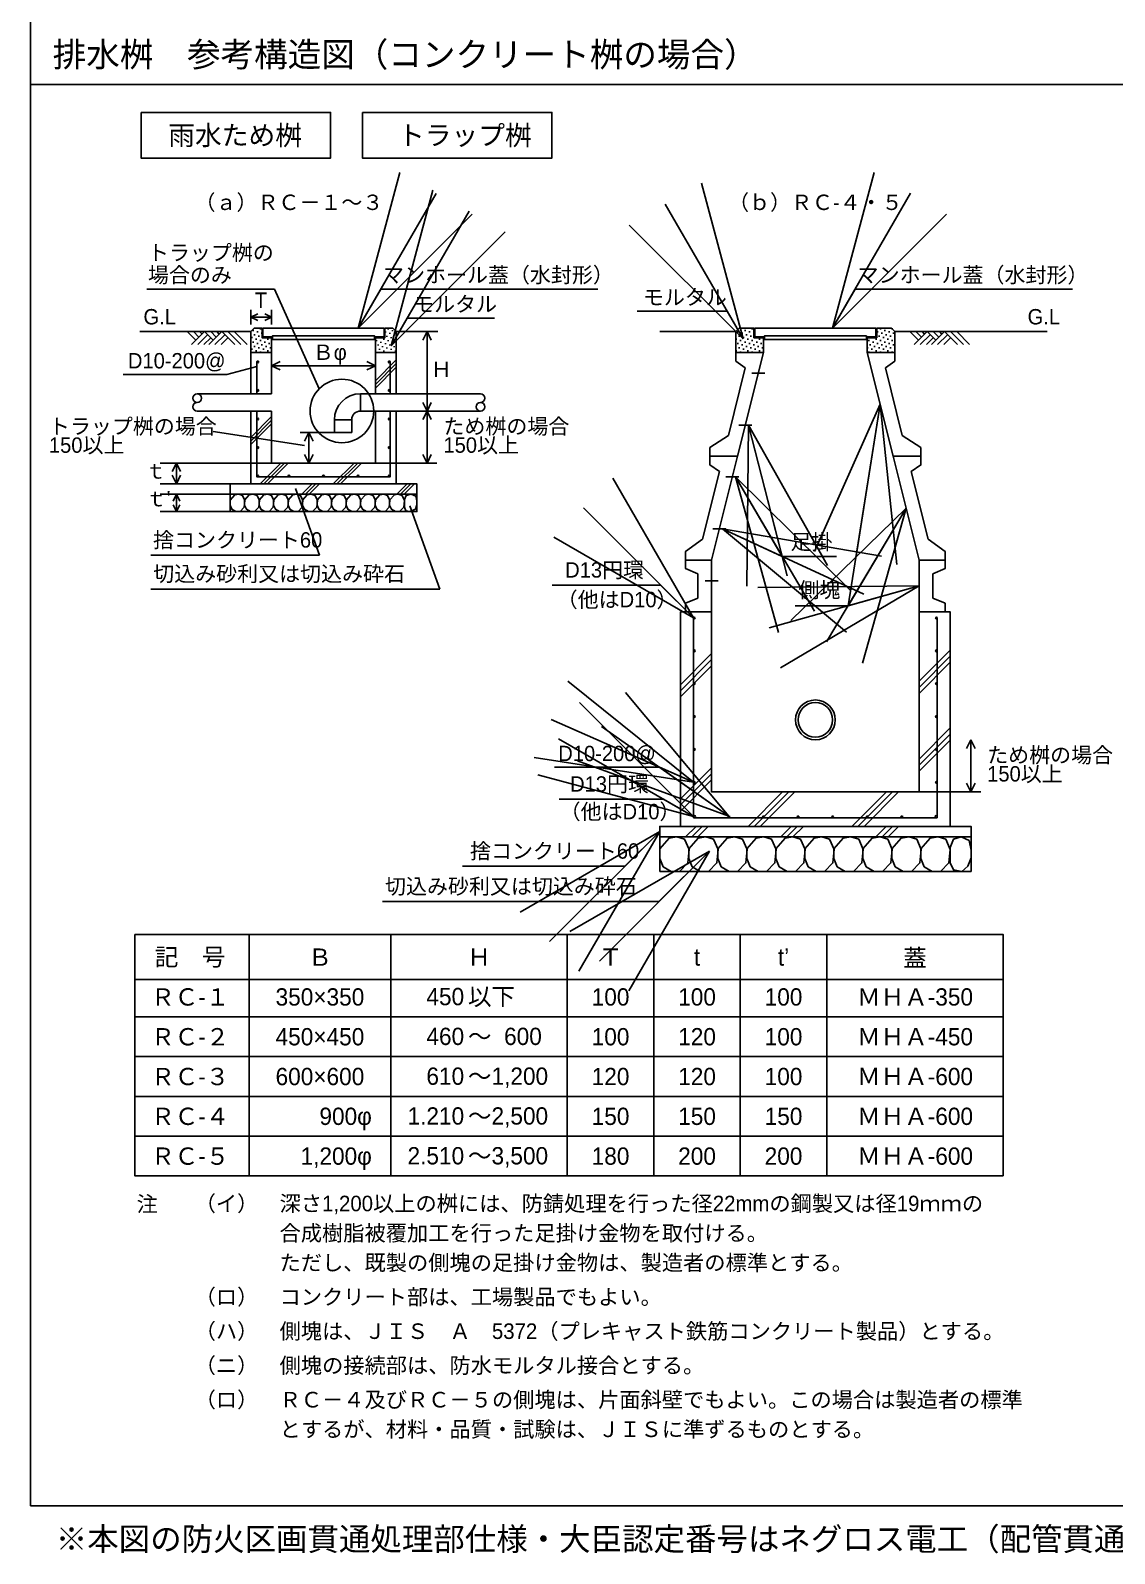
# Model space of a CAD drawing. Extents: x 443 to 1217, y -1921 to -677.
# Drawn here: x 442.7 to 630.7, y -1888.3 to -1624.2 of the extents above; entities that cross this region are included whole.
import ezdxf
from ezdxf.enums import TextEntityAlignment as Align

# ---------------------------------------------------------------- set-up
doc = ezdxf.new("R2010")
doc.units = 0
doc.header["$MEASUREMENT"] = 0
doc.layers.get('0').update_dxf_attribs({"linetype": 'CONTINUOUS'})
for name, color, linetype in [('10機器、器具', 2, 'CONTINUOUS'), ('25', 7, 'CONTINUOUS'), ('91引出線・表', 7, 'CONTINUOUS'), ('92設備記述', 3, 'CONTINUOUS')]:
    doc.layers.add(name, color=color, linetype=linetype)
doc.styles.add('MSG', font='MS PGothic.ttf')
doc.styles.add('simplex_dim', font='simplex.shx', dxfattribs={"width": 0.8, "bigfont": 'extfont2.shx'})
doc.styles.add('ｽﾀｲﾙ2', font='MS PGothic.ttf')
doc.dimstyles.new('_1：_15_standard', dxfattribs={"dimscale": 15, "dimtxt": 2.8, "dimasz": 1.8, "dimexe": 0.1, "dimexo": 1, "dimgap": 0.7, "dimtad": 3, "dimdec": 0, "dimzin": 9, "dimdsep": 46, "dimtxsty": 'simplex_dim', "dimblk": 'DOTSMALL', "dimcen": 0, "dimadec": 0, "dimazin": 2, "dimtfac": 0.8, "dimtdec": 0, "dimtofl": 0, "dimtmove": 2, "dimatfit": 3, "dimldrblk": 'OPEN30', "dimfxl": 1, "dimtolj": 1, "dimtzin": 1, "dimarcsym": 0})
pattern_1 = [(45, (427.9303, -1846.1439), (-0.2525697, 0.7577091), [0, -0.714375])]

# ---------------------------------------------------------------- blocks, each defined once
blk = doc.blocks.new('_DOTSMALL')
at = {"color": 0, "linetype": 'ByBlock', "const_width": 0.5}
blk.add_lwpolyline([(-0.0625, 0, 1), (0.0625, 0, 1)], format="xyb", close=True, dxfattribs=at)
blk = doc.blocks.new('_Open30')
at = {"color": 0, "linetype": 'ByBlock', "lineweight": -2}
for p, q in [((-1, 0.2679), (0, 0)), ((0, 0), (-1, -0.2679)), ((0, 0), (-1, 0))]:
    blk.add_line(p, q, dxfattribs=at)

msp = doc.modelspace()

# ---------------------------------------------------------------- hatches: boundary and pattern name
h = msp.add_hatch()
h.set_pattern_fill('DOTS', scale=0.45, angle=45, style=0)
h.set_pattern_definition([(45, (441.6363, -1846.1439), (-0.2525697, 0.757709), [0, -0.714375])])
h.paths.add_polyline_path([(484.49, -1677.43), (484.49, -1679.98), (480.89, -1679.98), (480.89, -1676.38), (481.49, -1675.78), (482.84, -1675.78), (482.84, -1677.43)])
at = {"lineweight": 5}
h = msp.add_hatch(dxfattribs=at)
h.set_pattern_fill('DOTS', scale=0.45, angle=45, style=0)
h.set_pattern_definition([(45, (447.6363, -1846.1439), (-0.2525697, 0.757709), [0, -0.714375])])
h.paths.add_polyline_path([(502.49, -1677.43), (502.49, -1679.98), (506.09, -1679.98), (506.09, -1676.38), (505.49, -1675.78), (504.14, -1675.78), (504.14, -1677.43)])
h = msp.add_hatch()
h.set_pattern_fill('DOTS', scale=0.45, angle=45, style=0)
h.set_pattern_definition(pattern_1)
h.paths.add_polyline_path([(569.79, -1677.43), (569.79, -1679.98), (564.99, -1679.98), (564.99, -1676.38), (565.59, -1675.78), (568.14, -1675.78), (568.14, -1677.43)])
h = msp.add_hatch()
h.set_pattern_fill('DOTS', scale=0.45, angle=45, style=0)
h.set_pattern_definition(pattern_1)
h.paths.add_polyline_path([(587.79, -1677.43), (587.79, -1679.98), (592.59, -1679.98), (592.59, -1676.38), (591.99, -1675.78), (589.44, -1675.78), (589.44, -1677.43)])

# ---------------------------------------------------------------- linework, layer by layer
at = {"color": 8}
for p, q in [((461.62, -1676.38), (480.89, -1676.38)), ((469.86, -1676.38), (471.36, -1677.88)), ((472.86, -1676.38), (470.61, -1678.63)), ((470.92, -1676.38), (471.89, -1677.35)), ((473.39, -1676.91), (471.67, -1678.63)), ((471.98, -1676.38), (472.42, -1676.82)), ((472.86, -1676.38), (474.36, -1677.88)), ((475.86, -1676.38), (473.61, -1678.63)), ((473.92, -1676.38), (474.89, -1677.35)), ((476.39, -1676.91), (474.67, -1678.63)), ((474.98, -1676.38), (475.42, -1676.82)), ((475.86, -1676.38), (478.11, -1678.63)), ((476.92, -1676.38), (479.17, -1678.63)), ((477.98, -1676.38), (480.23, -1678.63)), ((506.09, -1676.38), (513.29, -1676.38)), ((564.99, -1676.38), (551.79, -1676.38)), ((618.99, -1676.38), (592.59, -1676.38)), ((595.18, -1676.38), (596.68, -1677.88)), ((598.18, -1676.38), (595.93, -1678.63)), ((596.24, -1676.38), (597.21, -1677.35)), ((598.71, -1676.91), (596.99, -1678.63)), ((597.3, -1676.38), (597.74, -1676.82)), ((598.18, -1676.38), (599.68, -1677.88)), ((601.18, -1676.38), (598.93, -1678.63)), ((599.24, -1676.38), (600.21, -1677.35)), ((601.71, -1676.91), (599.99, -1678.63)), ((600.3, -1676.38), (600.74, -1676.82)), ((601.18, -1676.38), (603.43, -1678.63)), ((602.24, -1676.38), (604.49, -1678.63)), ((603.3, -1676.38), (605.55, -1678.63)), ((473.92, -1677.44), (472.73, -1678.63)), ((476.92, -1677.44), (475.73, -1678.63)), ((599.24, -1677.44), (598.05, -1678.63)), ((602.24, -1677.44), (601.05, -1678.63)), ((489.72, -1704.58), (491.52, -1702.78)), ((490.36, -1704.58), (492.16, -1702.78)), ((490.99, -1704.58), (492.79, -1702.78)), ((506.22, -1704.58), (508.02, -1702.78)), ((506.86, -1704.58), (508.66, -1702.78)), ((507.49, -1704.58), (509.29, -1702.78)), ((555.39, -1737.6), (560.79, -1732.2)), ((596.79, -1737), (602.19, -1731.6)), ((555.39, -1738.66), (560.79, -1733.26)), ((555.39, -1739.72), (560.79, -1734.32)), ((596.79, -1738.06), (602.19, -1732.66)), ((596.79, -1739.12), (602.19, -1733.72)), ((596.79, -1750.5), (602.19, -1745.1)), ((596.79, -1751.56), (602.19, -1746.16)), ((596.79, -1752.62), (602.19, -1747.22)), ((555.39, -1757.4), (560.79, -1752)), ((555.39, -1758.46), (560.79, -1753.06)), ((555.39, -1759.52), (560.79, -1754.12)), ((567.11, -1762.18), (573.11, -1756.18)), ((568.17, -1762.18), (574.17, -1756.18)), ((569.23, -1762.18), (575.23, -1756.18)), ((585.11, -1762.18), (591.11, -1756.18)), ((586.17, -1762.18), (592.17, -1756.18)), ((587.23, -1762.18), (593.23, -1756.18)), ((556.29, -1763.98), (558.09, -1762.18)), ((557.35, -1763.98), (559.15, -1762.18)), ((558.41, -1763.98), (560.21, -1762.18)), ((572.79, -1763.98), (574.59, -1762.18)), ((573.85, -1763.98), (575.65, -1762.18)), ((574.91, -1763.98), (576.71, -1762.18)), ((589.29, -1763.98), (591.09, -1762.18)), ((590.35, -1763.98), (592.15, -1762.18)), ((591.41, -1763.98), (593.21, -1762.18))]:
    msp.add_line(p, q, dxfattribs=at)
at = {"color": 7}
for p, q in [((481.94, -1681.63), (481.94, -1687.15)), ((502.49, -1684.89), (506.09, -1681.29)), ((502.49, -1685.53), (506.09, -1681.93)), ((505.04, -1681.63), (505.04, -1687.15)), ((502.49, -1686.16), (506.09, -1682.56)), ((502.49, -1686.16), (506.09, -1682.56)), ((567.76, -1683.58), (570.01, -1683.58)), ((481.94, -1690.15), (481.94, -1701.58)), ((505.04, -1690.15), (505.04, -1701.58)), ((480.89, -1694.71), (484.49, -1691.11)), ((480.89, -1695.35), (484.49, -1691.75)), ((480.89, -1695.98), (484.49, -1692.38)), ((565.51, -1692.58), (567.76, -1692.58)), ((482.51, -1702.78), (486.11, -1699.18)), ((482.51, -1702.78), (486.11, -1699.18)), ((483.14, -1702.78), (486.74, -1699.18)), ((483.14, -1702.78), (486.74, -1699.18)), ((483.78, -1702.78), (487.38, -1699.18)), ((483.78, -1702.78), (487.38, -1699.18)), ((495.19, -1702.78), (498.79, -1699.18)), ((495.19, -1702.78), (498.79, -1699.18)), ((495.82, -1702.78), (499.42, -1699.18)), ((495.82, -1702.78), (499.42, -1699.18)), ((496.46, -1702.78), (500.06, -1699.18)), ((496.46, -1702.78), (500.06, -1699.18)), ((505.04, -1701.58), (481.94, -1701.58)), ((563.26, -1701.58), (565.51, -1701.58)), ((561.01, -1710.58), (563.26, -1710.58)), ((559.66, -1719.58), (561.91, -1719.58))]:
    msp.add_line(p, q, dxfattribs=at)
for p, q in [((458.73, -1683.84), (476.7, -1683.84)), ((476.7, -1683.84), (481.94, -1682.41)), ((557.64, -1726.03), (557.64, -1760.68)), ((599.94, -1726.03), (599.94, -1760.68)), ((599.94, -1760.68), (557.64, -1760.68))]:
    msp.add_line(p, q)
for points in [[(484.49, -1677.43), (484.49, -1679.98), (480.89, -1679.98), (480.89, -1676.38), (481.49, -1675.78), (482.84, -1675.78), (482.84, -1677.43), (484.49, -1677.43)], [(502.34, -1677.28), (503.99, -1677.28), (503.99, -1675.78), (482.99, -1675.78), (482.99, -1677.28), (484.64, -1677.28)], [(502.49, -1677.43), (502.49, -1679.98), (506.09, -1679.98), (506.09, -1676.38), (505.49, -1675.78), (504.14, -1675.78), (504.14, -1677.43), (502.49, -1677.43)], [(569.79, -1677.43), (569.79, -1679.98), (564.99, -1679.98), (564.99, -1676.38), (565.59, -1675.78), (568.14, -1675.78), (568.14, -1677.43), (569.79, -1677.43)], [(587.64, -1677.28), (589.29, -1677.28), (589.29, -1675.78), (568.29, -1675.78), (568.29, -1677.28), (569.94, -1677.28)], [(587.79, -1677.43), (587.79, -1679.98), (592.59, -1679.98), (592.59, -1676.38), (591.99, -1675.78), (589.44, -1675.78), (589.44, -1677.43), (587.79, -1677.43)], [(480.89, -1687.15), (480.89, -1679.98), (484.49, -1679.98)], [(484.49, -1679.98), (484.49, -1687.15)], [(502.49, -1687.15), (502.49, -1679.98), (506.09, -1679.98), (506.09, -1687.15)], [(506.09, -1690.15), (506.09, -1702.78), (480.89, -1702.78), (480.89, -1690.15)], [(484.49, -1690.15), (484.49, -1699.18), (502.49, -1699.18), (502.49, -1690.15)], [(560.79, -1724.98), (555.39, -1724.98), (555.39, -1762.18), (602.19, -1762.18), (602.19, -1724.98), (596.79, -1724.98)], [(560.79, -1724.98), (560.79, -1756.18), (596.79, -1756.18), (596.79, -1724.98)]]:
    msp.add_lwpolyline(points, dxfattribs=at)
for points in [[(484.64, -1677.73), (502.34, -1677.73), (502.34, -1677.13), (484.64, -1677.13)], [(569.94, -1677.73), (587.64, -1677.73), (587.64, -1677.13), (569.94, -1677.13)], [(563.71, -1694.38), (566.64, -1682.66), (564.99, -1681.48), (564.99, -1679.98), (569.79, -1679.98), (565.29, -1697.98), (560.49, -1697.98), (560.49, -1696.48)], [(593.86, -1694.38), (590.93, -1682.66), (592.59, -1681.48), (592.59, -1679.98), (587.79, -1679.98), (592.29, -1697.98), (597.09, -1697.98), (597.09, -1696.48)], [(559.21, -1712.38), (562.14, -1700.66), (560.49, -1699.48), (560.49, -1697.98), (565.29, -1697.98), (560.79, -1715.98), (556.29, -1715.98), (556.29, -1714.48)], [(598.36, -1712.38), (595.43, -1700.66), (597.09, -1699.48), (597.09, -1697.98), (592.29, -1697.98), (596.79, -1715.98), (601.29, -1715.98), (601.29, -1714.48)], [(556.29, -1724.98), (560.79, -1724.98), (560.79, -1715.98), (556.29, -1715.98), (556.29, -1717.48), (558.39, -1718.38), (558.39, -1722.58), (556.29, -1723.48)], [(601.29, -1724.98), (596.79, -1724.98), (596.79, -1715.98), (601.29, -1715.98), (601.29, -1717.48), (599.19, -1718.38), (599.19, -1722.58), (601.29, -1723.48)]]:
    msp.add_lwpolyline(points, close=True, dxfattribs=at)
for points in [[(509.69, -1704.58), (477.29, -1704.58), (477.29, -1702.78), (509.69, -1702.78)], [(477.29, -1707.58), (509.69, -1707.58), (509.69, -1704.58), (477.29, -1704.58)], [(605.79, -1763.98), (551.79, -1763.98), (551.79, -1762.18), (605.79, -1762.18)], [(551.79, -1769.98), (605.79, -1769.98), (605.79, -1763.98), (551.79, -1763.98)]]:
    msp.add_lwpolyline(points, close=True)
for points in [[(477.29, -1706.45), (477.6, -1707.17), (478.3, -1707.58), (479.01, -1707.58), (479.74, -1706.84), (479.84, -1705.68), (479.46, -1704.78), (478.79, -1704.58), (478.11, -1704.7), (477.29, -1705.62), (477.29, -1706.45)], [(479.81, -1706.45), (480.11, -1707.17), (480.81, -1707.58), (481.52, -1707.58), (482.26, -1706.84), (482.36, -1705.68), (481.97, -1704.78), (481.31, -1704.58), (480.62, -1704.7), (479.81, -1705.62), (479.81, -1706.45)], [(482.33, -1706.45), (482.63, -1707.17), (483.33, -1707.58), (484.04, -1707.58), (484.77, -1706.84), (484.88, -1705.68), (484.49, -1704.78), (483.83, -1704.58), (483.14, -1704.7), (482.33, -1705.62), (482.33, -1706.45)], [(484.84, -1706.45), (485.14, -1707.17), (485.84, -1707.58), (486.55, -1707.58), (487.29, -1706.84), (487.39, -1705.68), (487, -1704.78), (486.34, -1704.58), (485.65, -1704.7), (484.84, -1705.62), (484.84, -1706.45)], [(487.36, -1706.45), (487.66, -1707.17), (488.36, -1707.58), (489.07, -1707.58), (489.81, -1706.84), (489.91, -1705.68), (489.52, -1704.78), (488.86, -1704.58), (488.17, -1704.7), (487.36, -1705.62), (487.36, -1706.45)], [(489.87, -1706.45), (490.17, -1707.17), (490.87, -1707.58), (491.59, -1707.58), (492.32, -1706.84), (492.42, -1705.68), (492.04, -1704.78), (491.37, -1704.58), (490.68, -1704.7), (489.87, -1705.62), (489.87, -1706.45)], [(492.39, -1706.45), (492.69, -1707.17), (493.39, -1707.58), (494.1, -1707.58), (494.84, -1706.84), (494.94, -1705.68), (494.55, -1704.78), (493.89, -1704.58), (493.2, -1704.7), (492.39, -1705.62), (492.39, -1706.45)], [(494.9, -1706.45), (495.2, -1707.17), (495.9, -1707.58), (496.62, -1707.58), (497.35, -1706.84), (497.45, -1705.68), (497.07, -1704.78), (496.4, -1704.58), (495.71, -1704.7), (494.9, -1705.62), (494.9, -1706.45)], [(497.42, -1706.45), (497.72, -1707.17), (498.42, -1707.58), (499.13, -1707.58), (499.87, -1706.84), (499.97, -1705.68), (499.58, -1704.78), (498.92, -1704.58), (498.23, -1704.7), (497.42, -1705.62), (497.42, -1706.45)], [(499.93, -1706.45), (500.23, -1707.17), (500.93, -1707.58), (501.65, -1707.58), (502.38, -1706.84), (502.48, -1705.68), (502.1, -1704.78), (501.43, -1704.58), (500.75, -1704.7), (499.93, -1705.62), (499.93, -1706.45)], [(502.45, -1706.45), (502.75, -1707.17), (503.45, -1707.58), (504.16, -1707.58), (504.9, -1706.84), (505, -1705.68), (504.61, -1704.78), (503.95, -1704.58), (503.26, -1704.7), (502.45, -1705.62), (502.45, -1706.45)], [(504.96, -1706.45), (505.26, -1707.17), (505.96, -1707.58), (506.68, -1707.58), (507.41, -1706.84), (507.51, -1705.68), (507.13, -1704.78), (506.46, -1704.58), (505.78, -1704.7), (504.96, -1705.62), (504.96, -1706.45)], [(509.69, -1706.41), (509.43, -1707.14), (508.53, -1707.58), (507.79, -1707.45), (507.51, -1706.84), (507.52, -1705.5), (507.8, -1704.78), (508.71, -1704.58), (509.52, -1704.9), (509.69, -1705.72), (509.69, -1706.41)], [(551.79, -1767.72), (552.39, -1769.17), (553.79, -1769.98), (555.22, -1769.98), (556.69, -1768.51), (556.89, -1766.18), (556.12, -1764.38), (554.79, -1763.98), (553.41, -1764.23), (551.79, -1766.06), (551.79, -1767.72)], [(556.82, -1767.72), (557.42, -1769.17), (558.82, -1769.98), (560.25, -1769.98), (561.72, -1768.51), (561.92, -1766.18), (561.15, -1764.38), (559.82, -1763.98), (558.44, -1764.23), (556.82, -1766.06), (556.82, -1767.72)], [(561.85, -1767.72), (562.45, -1769.17), (563.85, -1769.98), (565.28, -1769.98), (566.75, -1768.51), (566.95, -1766.18), (566.18, -1764.38), (564.85, -1763.98), (563.47, -1764.23), (561.85, -1766.06), (561.85, -1767.72)], [(566.88, -1767.72), (567.48, -1769.17), (568.88, -1769.98), (570.31, -1769.98), (571.78, -1768.51), (571.98, -1766.18), (571.21, -1764.38), (569.88, -1763.98), (568.5, -1764.23), (566.88, -1766.06), (566.88, -1767.72)], [(571.91, -1767.72), (572.51, -1769.17), (573.91, -1769.98), (575.34, -1769.98), (576.81, -1768.51), (577.01, -1766.18), (576.24, -1764.38), (574.91, -1763.98), (573.54, -1764.23), (571.91, -1766.06), (571.91, -1767.72)], [(576.94, -1767.72), (577.54, -1769.17), (578.94, -1769.98), (580.37, -1769.98), (581.84, -1768.51), (582.04, -1766.18), (581.27, -1764.38), (579.94, -1763.98), (578.57, -1764.23), (576.94, -1766.06), (576.94, -1767.72)], [(581.97, -1767.72), (582.57, -1769.17), (583.97, -1769.98), (585.4, -1769.98), (586.87, -1768.51), (587.07, -1766.18), (586.3, -1764.38), (584.97, -1763.98), (583.6, -1764.23), (581.97, -1766.06), (581.97, -1767.72)], [(587, -1767.72), (587.61, -1769.17), (589.01, -1769.98), (590.43, -1769.98), (591.9, -1768.51), (592.1, -1766.18), (591.33, -1764.38), (590, -1763.98), (588.63, -1764.23), (587, -1766.06), (587, -1767.72)], [(592.04, -1767.72), (592.64, -1769.17), (594.04, -1769.98), (595.46, -1769.98), (596.93, -1768.51), (597.14, -1766.18), (596.36, -1764.38), (595.04, -1763.98), (593.66, -1764.23), (592.04, -1766.06), (592.04, -1767.72)], [(597.07, -1767.72), (597.67, -1769.17), (599.07, -1769.98), (600.49, -1769.98), (601.96, -1768.51), (602.17, -1766.18), (601.39, -1764.38), (600.07, -1763.98), (598.69, -1764.23), (597.07, -1766.06), (597.07, -1767.72)], [(605.79, -1767.65), (605.26, -1769.09), (604.2, -1769.98), (602.72, -1769.73), (602.17, -1768.51), (602.17, -1765.82), (602.74, -1764.38), (604.06, -1763.98), (605.44, -1764.62), (605.79, -1766.27), (605.79, -1767.65)]]:
    msp.add_lwpolyline(points)
for centre, radius in [((482.09, -1681.63), 0.15), ((504.89, -1681.63), 0.15), ((482.09, -1686.58), 0.15), ((504.89, -1686.58), 0.15), ((482.09, -1691.53), 0.15), ((504.89, -1691.53), 0.15), ((482.09, -1696.48), 0.15), ((504.89, -1696.48), 0.15), ((482.09, -1701.43), 0.15), ((487.49, -1701.43), 0.15), ((493.49, -1701.43), 0.15), ((499.49, -1701.43), 0.15), ((504.89, -1701.43), 0.15), ((578.79, -1743.7), 3.45), ((578.79, -1743.7), 3)]:
    msp.add_circle(centre, radius, dxfattribs=at)
for centre, radius in [((557.79, -1726.03), 0.15), ((599.79, -1726.03), 0.15), ((557.79, -1731.73), 0.15), ((599.79, -1731.73), 0.15), ((557.79, -1737.43), 0.15), ((599.79, -1737.43), 0.15), ((557.79, -1743.13), 0.15), ((599.79, -1743.13), 0.15), ((557.79, -1748.83), 0.15), ((599.79, -1748.83), 0.15), ((557.79, -1754.53), 0.15), ((599.79, -1754.53), 0.15), ((557.83, -1760.48), 0.195), ((563.79, -1760.53), 0.15), ((569.79, -1760.53), 0.15), ((575.79, -1760.53), 0.15), ((581.79, -1760.53), 0.15), ((587.79, -1760.53), 0.15), ((593.79, -1760.53), 0.15), ((599.74, -1760.48), 0.195)]:
    msp.add_circle(centre, radius)
at = {"layer": '10機器、器具', "color": 7}
for p, q in [((484.99, -1669), (462.84, -1669)), ((492.74, -1686.3), (484.99, -1669)), ((480.89, -1675.13), (480.89, -1672.58)), ((480.89, -1673.86), (482.09, -1673.28)), ((480.89, -1673.86), (482.09, -1674.44)), ((480.89, -1673.86), (484.49, -1673.86)), ((484.49, -1673.86), (483.3, -1673.28)), ((484.49, -1673.86), (483.3, -1674.44)), ((484.49, -1675.13), (484.49, -1672.58)), ((511.45, -1676.38), (510.72, -1677.86)), ((511.45, -1676.38), (511.45, -1690.15)), ((511.45, -1676.38), (512.18, -1677.86)), ((484.49, -1682.29), (485.98, -1681.56)), ((502.49, -1682.29), (484.49, -1682.29)), ((484.49, -1682.29), (485.98, -1683.02)), ((502.49, -1682.29), (501.01, -1681.56)), ((502.49, -1682.29), (501.01, -1683.02)), ((471.6, -1687.15), (484.49, -1687.15)), ((499.89, -1687.15), (520.72, -1687.15)), ((499.89, -1690.15), (499.89, -1687.15)), ((471.6, -1690.15), (484.49, -1690.15)), ((499.89, -1690.15), (520.72, -1690.15)), ((511.45, -1690.15), (510.72, -1688.66)), ((511.45, -1690.15), (510.72, -1691.64)), ((511.45, -1690.15), (512.18, -1688.66)), ((511.45, -1690.15), (511.45, -1699.18)), ((511.45, -1690.15), (512.18, -1691.64)), ((498.39, -1691.65), (495.39, -1691.65)), ((495.39, -1691.65), (495.39, -1693.89)), ((498.39, -1691.65), (498.39, -1693.89)), ((474.37, -1693.67), (490.21, -1696.15)), ((495.39, -1693.89), (489.44, -1693.89)), ((490.95, -1693.89), (490.22, -1695.38)), ((490.95, -1693.89), (490.95, -1699.18)), ((490.95, -1693.89), (491.68, -1695.38)), ((498.39, -1693.89), (495.39, -1693.89)), ((490.95, -1699.18), (490.22, -1697.69)), ((490.95, -1699.18), (491.68, -1697.69)), ((511.45, -1699.18), (510.72, -1697.69)), ((511.45, -1699.18), (512.18, -1697.69)), ((484.49, -1699.18), (465.15, -1699.18)), ((467.98, -1699.18), (467.25, -1700.66)), ((467.98, -1699.18), (468.71, -1700.66)), ((467.98, -1702.78), (467.98, -1699.18)), ((502.49, -1699.18), (513.17, -1699.18)), ((477.29, -1702.78), (465.15, -1702.78)), ((467.98, -1702.78), (467.25, -1701.29)), ((467.98, -1702.78), (468.71, -1701.29)), ((477.29, -1704.58), (465.15, -1704.58)), ((467.98, -1704.58), (467.4, -1705.77)), ((467.98, -1704.58), (468.56, -1705.77)), ((467.98, -1707.58), (467.98, -1704.58)), ((477.29, -1707.58), (465.15, -1707.58)), ((467.98, -1707.58), (467.4, -1706.39)), ((467.98, -1707.58), (468.56, -1706.39)), ((605.75, -1747.15), (605.02, -1748.64)), ((605.75, -1747.15), (605.75, -1756.18)), ((605.75, -1747.15), (606.48, -1748.64)), ((596.79, -1756.18), (607.46, -1756.18)), ((605.75, -1756.18), (605.02, -1754.69)), ((605.75, -1756.18), (606.48, -1754.69))]:
    msp.add_line(p, q, dxfattribs=at)
for centre, radius in [((496.68, -1690.14), 5.51), ((471.6, -1687.9), 0.75), ((520.72, -1689.4), 0.75)]:
    msp.add_circle(centre, radius, dxfattribs=at)
for centre, radius, start, end in [((499.89, -1691.65), 4.5, 90, 180), ((520.72, -1687.9), 0.75, 270, 90), ((471.6, -1689.4), 0.75, 90, 270), ((499.89, -1691.65), 1.5, 90, 180)]:
    msp.add_arc(centre, radius, start, end, dxfattribs=at)
at = {"layer": '25', "color": 4}
for p, q in [((442.67, -1365.7), (442.67, -1879.99)), ((442.67, -1633.52), (1210.9, -1633.52)), ((442.67, -1879.99), (1210.9, -1879.99))]:
    msp.add_line(p, q, dxfattribs=at)
at = {"layer": '91引出線・表'}
for p, q in [((488.62, -1703.57), (492.78, -1715.15)), ((508.48, -1706.57), (513.67, -1721.02)), ((492.78, -1715.15), (463.54, -1715.15)), ((513.67, -1721.02), (463.57, -1721.02)), ((505.17, -1822.79), (505.17, -1780.94)), ((535.77, -1822.79), (535.77, -1780.94)), ((550.77, -1822.79), (550.77, -1780.94)), ((565.77, -1822.79), (565.77, -1780.94)), ((580.77, -1822.79), (580.77, -1780.94)), ((611.37, -1795.19), (460.77, -1795.19)), ((611.37, -1802.09), (460.77, -1802.09)), ((611.37, -1808.99), (460.77, -1808.99)), ((611.37, -1815.89), (460.77, -1815.89))]:
    msp.add_line(p, q, dxfattribs=at)
at = {"layer": '91引出線・表', "color": 2}
for p, q in [((480.57, -1822.79), (480.57, -1780.94)), ((611.37, -1788.74), (460.77, -1788.74))]:
    msp.add_line(p, q, dxfattribs=at)
msp.add_lwpolyline([(611.37, -1822.79), (611.37, -1780.94), (460.77, -1780.94), (460.77, -1822.79)], close=True, dxfattribs=at)
at = {"layer": '92設備記述', "color": 2}
for points in [[(461.85, -1638.37), (494.72, -1638.37), (494.72, -1646.3), (461.85, -1646.3)], [(500.24, -1638.37), (533.1, -1638.37), (533.1, -1646.3), (500.24, -1646.3)]]:
    msp.add_lwpolyline(points, close=True, dxfattribs=at)

# ---------------------------------------------------------------- texts
at = {"layer": '25', "style": 'ｽﾀｲﾙ2'}
for s, height, p in [('排水桝\u3000参考構造図（コンクリート桝の場合）', 4.268, (446.52, -1630.45)), ('※本図の防火区画貫通処理部仕様・大臣認定番号はネグロス電工（配管貫通）及び下田エコテック（グリース阻集器）製品を対象として記載しているが、相当品で大臣認定を受けた製品であればよいものとする。', 4, (447.06, -1887.73))]:
    msp.add_text(s, height=height, dxfattribs=at).set_placement(p)
at = {"layer": '92設備記述', "color": 7, "style": 'ｽﾀｲﾙ2'}
for s, p in [('雨水ため桝', (466.56, -1644.03)), ('トラップ桝', (506.41, -1644.03))]:
    msp.add_text(s, height=3.4, dxfattribs=at).set_placement(p)
at = {"layer": '92設備記述', "color": 7}
for s, height, style, p in [('（ａ）ＲＣ－１～３', 2.667, 'ｽﾀｲﾙ2', (487.49, -1653.91)), ('（ｂ）ＲＣ-４・５', 2.667, 'ｽﾀｲﾙ2', (578.79, -1653.91)), ('記\u3000号', 3, 'MSG', (470.37, -1784.84)), ('Ｂ', 3, 'MSG', (492.87, -1784.84)), ('Ｈ', 3, 'MSG', (520.47, -1784.84)), ('Ｔ', 3, 'MSG', (543.27, -1784.84)), ('t', 3, 'MSG', (558.27, -1784.84)), ('t’', 3, 'MSG', (573.27, -1784.84)), ('蓋', 3, 'MSG', (596.07, -1784.84)), ('ＲＣ-１', 3, 'MSG', (470.37, -1791.74)), ('350×350', 3, 'MSG', (492.87, -1791.74)), ('100', 3, 'MSG', (543.27, -1791.74)), ('100', 3, 'MSG', (558.27, -1791.74)), ('100', 3, 'MSG', (573.27, -1791.74)), ('ＭＨＡ-350', 3, 'MSG', (596.07, -1791.74)), ('ＲＣ-２', 3, 'MSG', (470.37, -1798.64)), ('450×450', 3, 'MSG', (492.87, -1798.64)), ('100', 3, 'MSG', (543.27, -1798.64)), ('120', 3, 'MSG', (558.27, -1798.64)), ('100', 3, 'MSG', (573.27, -1798.64)), ('ＭＨＡ-450', 3, 'MSG', (596.07, -1798.64)), ('ＲＣ-３', 3, 'MSG', (470.37, -1805.54)), ('600×600', 3, 'MSG', (492.87, -1805.54)), ('120', 3, 'MSG', (543.27, -1805.54)), ('120', 3, 'MSG', (558.27, -1805.54)), ('100', 3, 'MSG', (573.27, -1805.54)), ('ＭＨＡ-600', 3, 'MSG', (596.07, -1805.54)), ('ＲＣ-４', 3, 'MSG', (470.37, -1812.44)), ('150', 3, 'MSG', (543.27, -1812.44)), ('150', 3, 'MSG', (558.27, -1812.44)), ('150', 3, 'MSG', (573.27, -1812.44)), ('ＭＨＡ-600', 3, 'MSG', (596.07, -1812.44)), ('ＲＣ-５', 3, 'MSG', (470.37, -1819.34)), ('180', 3, 'MSG', (543.27, -1819.34)), ('200', 3, 'MSG', (558.27, -1819.34)), ('200', 3, 'MSG', (573.27, -1819.34)), ('ＭＨＡ-600', 3, 'MSG', (596.07, -1819.34))]:
    msp.add_text(s, height=height, dxfattribs=dict(at, style=style)).set_placement(p, align=Align.MIDDLE)
at = {"layer": '92設備記述', "color": 7, "style": 'ｽﾀｲﾙ2'}
for s, height, p in [('トラップ桝の', 2.667, (463.04, -1664.82)), ('場合のみ', 2.667, (463.04, -1668.68)), ('マンホール蓋（水封形）', 2.6675, (503.82, -1668.68)), ('マンホール蓋（水封形）', 2.6675, (586.12, -1668.68)), ('モルタル', 2.667, (548.88, -1672.55)), ('T', 2.67, (481.56, -1673.06)), ('モルタル', 2.667, (509.03, -1673.74)), ('G.L', 2.667, (462.26, -1675.93)), ('G.L', 2.667, (615.6, -1675.93)), ('Ｂφ', 2.667, (491.62, -1682.09)), ('D10-200@', 2.667, (459.57, -1683.56)), ('Ｈ', 2.67, (512.09, -1685.05)), ('トラップ桝の場合', 2.667, (445.87, -1694.93)), ('ため桝の場合', 2.667, (514.29, -1694.93)), ('150以上', 2.667, (445.87, -1698.19)), ('150以上', 2.667, (514.29, -1698.19)), ('ｔ', 2.67, (462.57, -1702.67)), ("ｔ'", 2.667, (462.66, -1707.47)), ('捨コンクリート60', 2.667, (463.93, -1714.63)), ('足掛', 2.667, (574.48, -1714.96)), ('D13円環', 2.667, (535.4, -1719.83)), ('切込み砂利又は切込み砕石', 2.6675, (463.96, -1720.5)), ('（他はD10）', 2.667, (533.93, -1724.98)), ('側塊', 2.667, (575.86, -1723.29)), ('D10-200@', 2.667, (534.2, -1751.66)), ('ため桝の場合', 2.667, (608.59, -1751.93)), ('D13円環', 2.667, (536.25, -1756.95)), ('150以上', 2.667, (608.59, -1755.19)), ('（他はD10）', 2.667, (534.44, -1761.74)), ('捨コンクリート60', 2.667, (518.89, -1768.57)), ('切込み砂利又は切込み砕石', 2.6675, (504.16, -1774.7))]:
    msp.add_text(s, height=height, dxfattribs=at).set_placement(p, align=Align.BOTTOM_LEFT)
at = {"layer": '92設備記述', "color": 7, "style": 'MSG'}
for s, p in [('450', (517.88, -1791.68)), ('460', (517.88, -1798.58)), ('610', (517.88, -1805.48)), ('900φ', (501.87, -1812.44)), ('1.210', (517.88, -1812.38)), ('1,200φ', (501.87, -1819.34)), ('2.510', (517.88, -1819.28))]:
    msp.add_text(s, height=3, dxfattribs=at).set_placement(p, align=Align.MIDDLE_RIGHT)
for s, height, p in [('以下', 3, (518.53, -1791.68)), ('～  600', 3, (518.53, -1798.58)), ('～1,200', 3, (518.53, -1805.48)), ('～2,500', 3, (518.53, -1812.38)), ('～3,500', 3, (518.53, -1819.28)), ('注', 2.7, (461.07, -1827.64)), ('（イ）\u3000深さ1,200以上の桝には、防錆処理を行った径22mmの鋼製又は径19ｍｍの', 2.7, (471.14, -1827.56)), ('\u3000\u3000\u3000\u3000合成樹脂被覆加工を行った足掛け金物を取付ける。', 2.7, (471.14, -1832.69)), ('\u3000\u3000\u3000\u3000ただし、既製の側塊の足掛け金物は、製造者の標準とする。', 2.7, (471.14, -1837.82)), ('（ロ）\u3000コンクリート部は、工場製品でもよい。', 2.7, (471.14, -1843.76)), ('（ハ）\u3000側塊は、ＪＩＳ\u3000Ａ\u30005372（プレキャスト鉄筋コンクリート製品）とする。', 2.7, (471.14, -1849.7)), ('（ニ）\u3000側塊の接続部は、防水モルタル接合とする。', 2.7, (471.14, -1855.64)), ('（ロ）\u3000ＲＣ－４及びＲＣ－５の側塊は、片面斜壁でもよい。この場合は製造者の標準', 2.7, (471.14, -1861.58)), ('\u3000\u3000\u3000\u3000とするが、材料・品質・試験は、ＪＩＳに準ずるものとする。', 2.7, (471.14, -1866.71))]:
    msp.add_text(s, height=height, dxfattribs=at).set_placement(p, align=Align.MIDDLE_LEFT)

# ---------------------------------------------------------------- leaders
at = {"layer": '91引出線・表'}
for points in [[(499.49, -1675.78), (503.41, -1669), (541.09, -1669)], [(581.79, -1675.78), (585.7, -1669), (623.39, -1669)], [(505.2, -1678.84), (507.99, -1674.02), (523.14, -1674.02)], [(566.28, -1677.65), (563.49, -1672.83), (547.89, -1672.83)], [(590.04, -1688.98), (584.46, -1723.91)], [(567.21, -1692.58), (573.03, -1715.35), (582.47, -1715.35)], [(557.64, -1726.03), (551.96, -1720.34), (533.15, -1720.34)], [(564.96, -1701.58), (573.03, -1715.35)], [(594.54, -1706.98), (584.46, -1723.91)], [(562.71, -1710.58), (573.03, -1715.35)], [(596.79, -1720.48), (584.46, -1723.91), (575.29, -1723.91)], [(557.64, -1754.53), (551.76, -1751.93), (533.57, -1751.93)], [(563.79, -1760.38), (551.76, -1751.93)], [(557.64, -1760.48), (552.43, -1757.47), (534.33, -1757.47)], [(551.79, -1763.08), (545.77, -1769.09), (517.58, -1769.09)], [(560.43, -1766.46), (551.66, -1775.22), (503.73, -1775.22)]]:
    msp.add_leader(points, dimstyle='_1：_15_standard', override={"dimgap": 0.7, "dimtad": 0}, dxfattribs=at)

doc.saveas('drawing.dxf')
